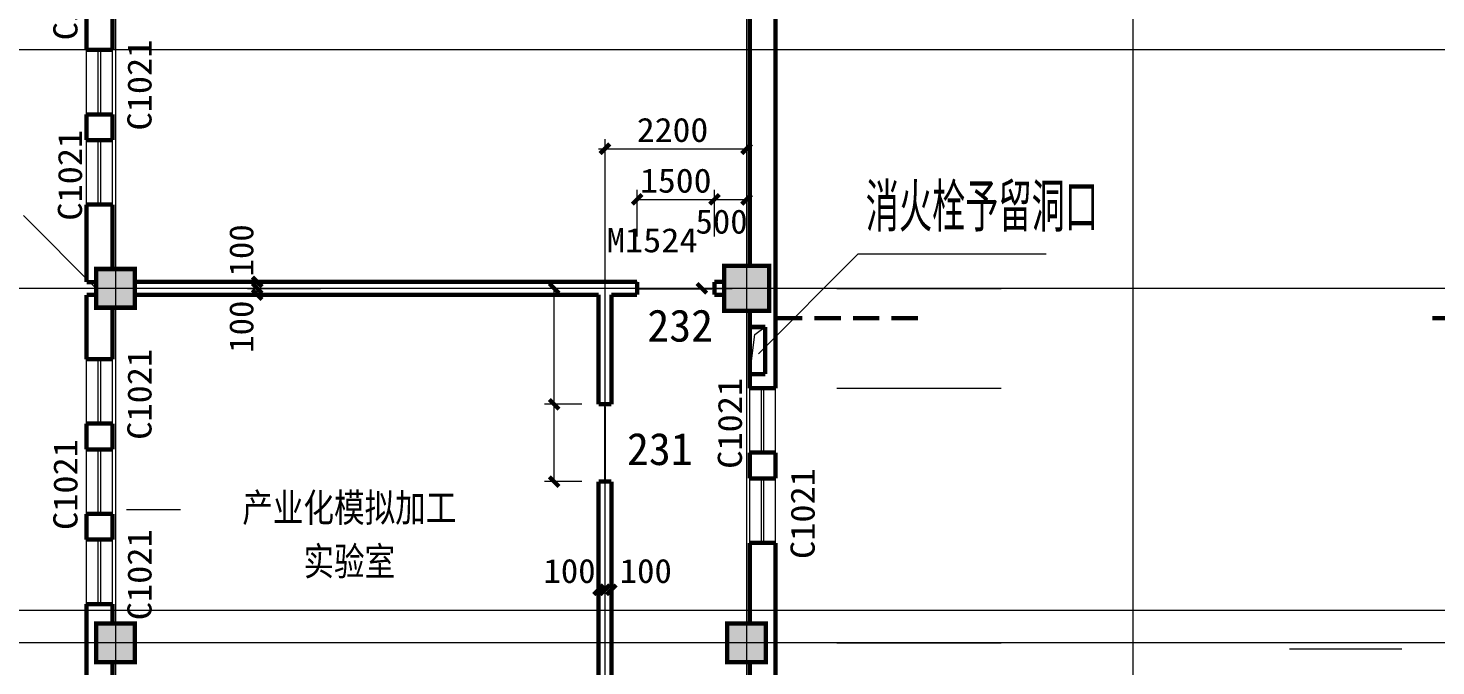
# Model space of a CAD drawing. Extents: x -307567 to 704339, y -10277 to 165507.
# Drawn here: x -74487 to -52623, y 121322 to 131218 of the extents above; entities that cross this region are included whole.
import ezdxf
from ezdxf.enums import TextEntityAlignment as Align

# ---------------------------------------------------------------- set-up
doc = ezdxf.new("R2010")
doc.units = 0
doc.header["$MEASUREMENT"] = 0
doc.layers.add('ziti', color=32, linetype='CONTINUOUS', lineweight=0)
doc.layers.add('我的', color=255, linetype='CONTINUOUS', lineweight=0)
doc.layers.add('中文', color=4, linetype='CONTINUOUS')
doc.styles.add('HZ', font='txt', dxfattribs={"width": 0.7, "height": 5, "bigfont": 'STF:宋体'})
doc.styles.get("Standard").update_dxf_attribs({"font": 'txt', "height": 3})

msp = doc.modelspace()

# ---------------------------------------------------------------- linework, layer by layer
at = {"layer": 'ziti', "color": 0}
msp.add_line((-73428.06271, 127180.03496), (-74556.60931, 128308.57241), dxfattribs=at)
at = {"layer": 'ziti', "color": 0, "const_width": 67.49966}
for points in [[(-73578.06196, 127277.80364), (-73428.06271, 127277.80364)], [(-73578.06196, 127078.57673), (-73428.06271, 127078.57673)]]:
    msp.add_lwpolyline(points, dxfattribs=at)
at = {"layer": '中文', "color": 0}
for p, q in [((-65628.30076, 127279.9683), (-65028.30076, 127279.9683)), ((-64990.80076, 127179.96525), (-63865.80076, 127179.96525)), ((-65528.32517, 125342.46525), (-65528.32517, 124217.46525))]:
    msp.add_line(p, q, dxfattribs=at)
at = {"layer": '我的', "color": 0}
for p, q in [((-73128.06421, 147990.48999), (-73128.06421, 95170.08149)), ((-63328.12541, 147990.48999), (-63328.12541, 95170.08149)), ((-57328.15541, 147990.48999), (-57328.15541, 95170.08149)), ((-5920.96616, 130880.01952), (-79811.30716, 130880.01036)), ((-73578.06196, 129880.02146), (-73578.06196, 130880.01952)), ((-73396.82507, 129880.02146), (-73396.82507, 130880.01952)), ((-73359.32526, 129880.02146), (-73359.32526, 130880.01952)), ((-73178.08837, 129880.02146), (-73178.08837, 130880.01952)), ((-73578.06196, 128480.03152), (-73578.06196, 129480.02041)), ((-73396.82507, 128480.03152), (-73396.82507, 129480.02041)), ((-73359.32526, 128480.03152), (-73359.32526, 129480.02041)), ((-73178.08837, 128480.03152), (-73178.08837, 129480.02041)), ((-65528.12662, 129497.03998), (-65528.12662, 106763.74911)), ((-63328.12541, 129497.03998), (-63328.12541, 128130.64056)), ((-65628.10171, 129347.04073), (-63328.12541, 129347.04073)), ((-65028.10471, 127986.48235), (-65028.10471, 128710.21225)), ((-65028.10471, 128560.213), (-63278.13787, 128560.213)), ((-63828.11071, 127986.48235), (-63828.11071, 128710.21225)), ((-73128.06421, 128471.8559), (-73128.06421, 127771.14224)), ((-63141.68836, 126165.50757), (-61593.13653, 127714.05939)), ((-61593.13653, 127714.05939), (-58673.16822, 127714.05939)), ((-71079.34398, 127280.03752), (-69945.231, 127280.03752)), ((-70929.34473, 127180.02581), (-70929.34473, 127280.03752)), ((-5920.96616, 127180.03496), (-79811.30716, 127180.02581)), ((-71079.34398, 127180.02581), (-69945.231, 127180.02581)), ((-71079.34398, 127080.03241), (-69945.231, 127080.03241)), ((-70929.34473, 127080.03241), (-70929.34473, 127180.02581)), ((-66316.94104, 125380.04396), (-66316.94104, 127180.03496)), ((-64990.6049, 127180.03496), (-65028.10471, 127180.03496)), ((-64174.54452, 127180.02581), (-63551.32987, 127180.02581)), ((-63865.61052, 127180.03496), (-63828.11071, 127180.03496)), ((-61928.14462, 127180.03496), (-59376.17984, 127180.03496)), ((-63278.13787, 125850.03673), (-63202.33259, 126462.75034)), ((-63202.33259, 126462.75034), (-63038.45401, 126580.02881)), ((-73578.06196, 125080.04546), (-73578.06196, 126080.04352)), ((-73396.82507, 125080.04546), (-73396.82507, 126080.04352)), ((-73359.32526, 125080.04546), (-73359.32526, 126080.04352)), ((-73178.08837, 125080.04546), (-73178.08837, 126080.04352)), ((-63278.13787, 124630.04771), (-63278.13787, 125630.04577)), ((-63096.86436, 124630.04771), (-63096.86436, 125630.04577)), ((-63059.36455, 124630.04771), (-63059.36455, 125630.04577)), ((-62878.12766, 124630.04771), (-62878.12766, 125630.04577)), ((-61928.14462, 125630.04577), (-59376.17984, 125630.04577)), ((-65887.15803, 125380.04396), (-66466.94029, 125380.04396)), ((-66316.94104, 124180.04996), (-66316.94104, 125380.04396)), ((-65528.12662, 125342.54415), (-65528.12662, 125380.04396)), ((-73578.06196, 123680.05552), (-73578.06196, 124680.04441)), ((-73396.82507, 123680.05552), (-73396.82507, 124680.04441)), ((-73359.32526, 123680.05552), (-73359.32526, 124680.04441)), ((-73178.08837, 123680.05552), (-73178.08837, 124680.04441)), ((-65528.12662, 124217.54978), (-65528.12662, 124180.04996)), ((-63278.13787, 123230.05777), (-63278.13787, 124230.04666)), ((-63096.86436, 123230.05777), (-63096.86436, 124230.04666)), ((-63059.36455, 123230.05777), (-63059.36455, 124230.04666)), ((-62878.12766, 123230.05777), (-62878.12766, 124230.04666)), ((-65887.15803, 124180.04996), (-66466.94029, 124180.04996)), ((-72121.06241, 123743.61111), (-72960.08409, 123743.61111)), ((-73578.06196, 122280.05641), (-73578.06196, 123280.05446)), ((-73396.82507, 122280.05641), (-73396.82507, 123280.05446)), ((-73359.32526, 122280.05641), (-73359.32526, 123280.05446)), ((-73178.08837, 122280.05641), (-73178.08837, 123280.05446)), ((-65628.10171, 122652.40868), (-65628.10171, 121852.85518)), ((-65628.10171, 122502.40943), (-65528.12662, 122502.40943)), ((-65528.12662, 122652.40868), (-65528.12662, 121852.85518)), ((-65528.12662, 122502.40943), (-65428.11491, 122502.40943)), ((-65428.11491, 122652.40868), (-65428.11491, 121852.85518)), ((-5920.96616, 122180.06302), (-79811.30716, 122180.05386)), ((-5920.96616, 121680.05941), (-79811.30716, 121680.05026)), ((-5920.96616, 121680.05941), (-79811.30716, 121680.05026)), ((-65887.15803, 121680.05941), (-66466.94029, 121680.05941)), ((-61928.14462, 121680.05941), (-59376.17984, 121680.05941)), ((-53153.11525, 121680.05941), (-54896.38046, 121680.05941)), ((-53153.11525, 121680.05941), (-54896.38046, 121680.05941)), ((-53153.07863, 121680.05941), (-54896.38046, 121680.05941)), ((-53153.07863, 121680.05941), (-54896.38046, 121680.05941)), ((-53153.07863, 121580.06602), (-54896.38046, 121580.06602))]:
    msp.add_line(p, q, dxfattribs=at)
at = {"layer": '我的', "color": 0, "const_width": 67.49966}
for points in [[(-62878.12766, 130880.01952), (-62878.12766, 134180.00302)], [(-63278.13787, 130880.01952), (-63278.13787, 133829.99866)], [(-73578.06196, 130880.01952), (-73578.06196, 132680.01052)], [(-73178.08837, 130880.01952), (-73178.08837, 132680.01052)], [(-73578.06196, 130880.01952), (-73578.06196, 131280.01141)], [(-73178.08837, 130880.01952), (-73178.08837, 131280.01141)], [(-73178.08837, 130880.01952), (-73578.06196, 130880.01952)], [(-63278.13787, 127530.03016), (-63278.13787, 130880.01952)], [(-62878.12766, 127180.03496), (-62878.12766, 130880.01952)], [(-73578.06196, 129480.02041), (-73578.06196, 129880.02146)], [(-73178.08837, 129880.02146), (-73578.06196, 129880.02146)], [(-73178.08837, 129480.02041), (-73178.08837, 129880.02146)], [(-73178.08837, 129480.02041), (-73578.06196, 129480.02041)], [(-65603.12625, 129272.04111), (-65453.127, 129422.04036)], [(-63403.12504, 129272.04111), (-63253.12579, 129422.04036)], [(-65103.10433, 128485.21338), (-64953.10508, 128635.21263)], [(-63903.11033, 128485.21338), (-63753.11108, 128635.21263)], [(-63403.12504, 128485.21338), (-63253.12579, 128635.21263)], [(-73178.08837, 128480.03152), (-73578.06196, 128480.03152)], [(-73578.06196, 127277.80364), (-73578.06196, 128480.03152)], [(-73178.08837, 127480.03346), (-73178.08837, 128480.03152)], [(-73428.06271, 127480.03346), (-73428.06271, 126880.03646), (-72828.06571, 126880.03646), (-72828.06571, 127480.03346), (-73428.06271, 127480.03346), (-73428.06271, 126880.03646)], [(-63678.11146, 127530.03016), (-63678.11146, 126830.03977), (-62978.13937, 126830.03977), (-62978.13937, 127530.03016), (-63678.11146, 127530.03016), (-63678.11146, 126830.03977)], [(-65628.10171, 127280.03752), (-72828.06571, 127280.03752)], [(-71004.34436, 127355.03714), (-70854.34511, 127205.03789)], [(-71004.34436, 127255.02543), (-70854.34511, 127105.02618)], [(-66391.94066, 127255.03459), (-66241.94141, 127105.03534)], [(-65628.10171, 127280.03752), (-65028.10471, 127280.03752)], [(-65028.10471, 127080.03241), (-65028.10471, 127280.03752)], [(-64099.5449, 127255.02543), (-63949.54565, 127105.02618)], [(-63678.11146, 127280.03752), (-63828.11071, 127280.03752)], [(-63828.11071, 127080.03241), (-63828.11071, 127280.03752)], [(-73578.06196, 127078.57673), (-73578.06196, 126080.04352)], [(-65628.10171, 127080.03241), (-72828.06571, 127080.03241)], [(-71004.34436, 127155.03204), (-70854.34511, 127005.03279)], [(-65628.10171, 127080.03241), (-65628.10171, 125380.04396)], [(-65428.11491, 127080.03241), (-65428.11491, 125380.04396)], [(-65428.11491, 127080.03241), (-65028.10471, 127080.03241)], [(-63678.11146, 127080.03241), (-63828.11071, 127080.03241)], [(-62878.12766, 127180.03496), (-62878.12766, 125630.04577)], [(-73178.08837, 126880.03646), (-73178.08837, 126080.04352)], [(-63278.13787, 126830.03977), (-63278.13787, 125630.04577)], [(-63278.13787, 126580.02881), (-63278.13787, 126580.02881)], [(-63278.13787, 126580.02881), (-63038.45401, 126580.02881)], [(-63038.45401, 126580.02881), (-63038.45401, 125850.03673)], [(-62878.09104, 126715.0318), (-62464.12827, 126715.0318)], [(-62278.09404, 126715.0318), (-61864.13127, 126715.0318)], [(-61678.09704, 126715.0318), (-61264.13427, 126715.0318)], [(-61078.10004, 126715.0318), (-60664.13727, 126715.0318)], [(-52678.14204, 126715.0318), (-52264.17927, 126715.0318)], [(-73178.08837, 126080.04352), (-73578.06196, 126080.04352)], [(-63038.45401, 125850.03673), (-63278.13787, 125850.03673)], [(-62878.12766, 125630.04577), (-63278.13787, 125630.04577)], [(-66391.94066, 125455.04359), (-66241.94141, 125305.04434)], [(-65428.11491, 125380.04396), (-65628.10171, 125380.04396)], [(-73578.06196, 124680.04441), (-73578.06196, 125080.04546)], [(-73178.08837, 125080.04546), (-73578.06196, 125080.04546)], [(-73178.08837, 124680.04441), (-73178.08837, 125080.04546)], [(-73178.08837, 124680.04441), (-73578.06196, 124680.04441)], [(-63278.13787, 124230.04666), (-63278.13787, 124630.04771)], [(-62878.12766, 124630.04771), (-63278.13787, 124630.04771)], [(-62878.12766, 124230.04666), (-62878.12766, 124630.04771)], [(-66391.94066, 124255.04959), (-66241.94141, 124105.05034)], [(-65628.10171, 121680.05941), (-65628.10171, 124180.04996)], [(-65428.11491, 124180.04996), (-65628.10171, 124180.04996)], [(-65428.11491, 121680.05941), (-65428.11491, 124180.04996)], [(-62878.12766, 124230.04666), (-63278.13787, 124230.04666)], [(-73578.06196, 123280.05446), (-73578.06196, 123680.05552)], [(-73178.08837, 123680.05552), (-73578.06196, 123680.05552)], [(-73178.08837, 123280.05446), (-73178.08837, 123680.05552)], [(-73178.08837, 123280.05446), (-73578.06196, 123280.05446)], [(-63278.13787, 121980.05791), (-63278.13787, 123230.05777)], [(-62878.12766, 123230.05777), (-63278.13787, 123230.05777)], [(-62878.12766, 121680.05941), (-62878.12766, 123230.05777)], [(-65703.10133, 122427.4098), (-65553.10208, 122577.40905)], [(-65603.12625, 122427.4098), (-65453.127, 122577.40905)], [(-65503.11454, 122427.4098), (-65353.11529, 122577.40905)], [(-73578.06196, 121680.05941), (-73578.06196, 122280.05641)], [(-73178.08837, 122280.05641), (-73578.06196, 122280.05641)], [(-73178.08837, 121980.05791), (-73178.08837, 122280.05641)], [(-73428.06271, 121980.05791), (-73428.06271, 121380.06091), (-72828.06571, 121380.06091), (-72828.06571, 121980.05791), (-73428.06271, 121980.05791), (-73428.06271, 121380.06091)], [(-63628.12391, 121980.05791), (-63628.12391, 121380.06091), (-63028.12691, 121380.06091), (-63028.12691, 121980.05791), (-63628.12391, 121980.05791), (-63628.12391, 121380.06091)], [(-73578.06196, 121680.05941), (-73578.06196, 121080.06241)], [(-65628.10171, 121680.05941), (-65628.10171, 118880.07952)], [(-65428.11491, 121680.05941), (-65428.11491, 118880.07952)], [(-62878.12766, 121680.05941), (-62878.12766, 120130.07021)], [(-73178.08837, 121380.06091), (-73178.08837, 121080.06241)], [(-63278.13787, 121380.06091), (-63278.13787, 120130.07021)]]:
    msp.add_lwpolyline(points, dxfattribs=at)
at = {"layer": '我的', "color": 0}
for points in [[(-73428.06271, 127480.03346), (-72828.06571, 127480.03346), (-73428.06271, 126880.03646), (-72828.06571, 126880.03646)], [(-63678.11146, 127530.03016), (-62978.13937, 127530.03016), (-63678.11146, 126830.03977), (-62978.13937, 126830.03977)], [(-73428.06271, 121980.05791), (-72828.06571, 121980.05791), (-73428.06271, 121380.06091), (-72828.06571, 121380.06091)], [(-63628.12391, 121980.05791), (-63028.12691, 121980.05791), (-63628.12391, 121380.06091), (-63028.12691, 121380.06091)]]:
    msp.add_solid(points, dxfattribs=at)

# ---------------------------------------------------------------- texts
at = {"layer": 'ziti', "color": 0, "style": 'HZ', "width": 0.483398}
msp.add_text('消火栓予留洞口', height=749.99625, dxfattribs=at).set_placement((-61478.51308, 128059.15655), (-57869.15613, 128059.15655), align=Align.FIT)
at = {"layer": '中文', "color": 0, "style": 'HZ', "width": 0.483398}
msp.add_text('消火栓予留洞口', height=750, dxfattribs=at).set_placement((-61478.69138, 128059.09122), (-57869.31638, 128059.09122), align=Align.FIT)
at = {"layer": '中文', "char_height": 500}
for s, insert, width, attachment_point in [('{\\fFangSong_GB2312|b1|i0|c134|p49;\\C1;232}', (-64869.51917, 126852.61573), 6011.5625187, 1), ('{\\fFangSong_GB2312|b1|i0|c134|p49;\\C1;231}', (-65186.08444, 124937.73492), 6011.5625187, 1), ('{\\Ftxt,stf:宋体|c134;\\C0;产业化模拟加工实验室}', (-69498.68407, 124008.28638), 3537.1679919, 2)]:
    msp.add_mtext(s, dxfattribs=dict(at, insert=insert, width=width, attachment_point=attachment_point))
at = {"layer": '我的', "color": 0}
for s, width, p, p2 in [('C1021', 0.980866, (-73720.55392, 131030.01877), (-73720.55392, 132440.00622)), ('C1021', 0.980872, (-72570.58409, 129630.01966), (-72570.58409, 131040.01627)), ('C1021', 0.980872, (-73650.57136, 128230.02971), (-73650.57136, 129640.02633)), ('100', 1.079993, (-70989.32978, 127364.03673), (-70989.32978, 128174.02719)), ('100', 1.080005, (-70989.32978, 126180.03691), (-70989.32978, 126990.03652)), ('C1021', 0.980872, (-72570.58409, 124830.04366), (-72570.58409, 126240.04027)), ('C1021', 0.980872, (-63400.63482, 124380.04591), (-63400.63482, 125790.04252)), ('C1021', 0.980872, (-73720.55392, 123430.05371), (-73720.55392, 124840.05033)), ('C1021', 0.980872, (-62270.62338, 122980.05596), (-62270.62338, 124390.05258)), ('C1021', 0.980866, (-72570.58409, 122030.06377), (-72570.58409, 123440.05122))]:
    msp.add_text(s, height=374.998125, rotation=90, dxfattribs=dict(at, width=width)).set_placement(p, p2, align=Align.FIT)
for s, width, p, p2 in [('2200', 0.888018, (-65033.12177, 129452.04204), (-63923.10535, 129452.04204)), ('1500', 0.986654, (-64983.09761, 128665.21431), (-63873.11781, 128665.21431)), ('500', 0.925698, (-64121.84703, 128029.40206), (-63311.86573, 128029.40206)), ('M1524', 0.867706, (-65499.41583, 127739.41022), (-64089.40091, 127739.41022)), ('100', 1.07998, (-66483.09011, 122607.41073), (-65673.10881, 122607.41073)), ('100', 1.07998, (-65299.09945, 122607.41073), (-64489.11815, 122607.41073))]:
    msp.add_text(s, height=374.998125, dxfattribs=dict(at, width=width)).set_placement(p, p2, align=Align.FIT)

doc.saveas('drawing.dxf')
